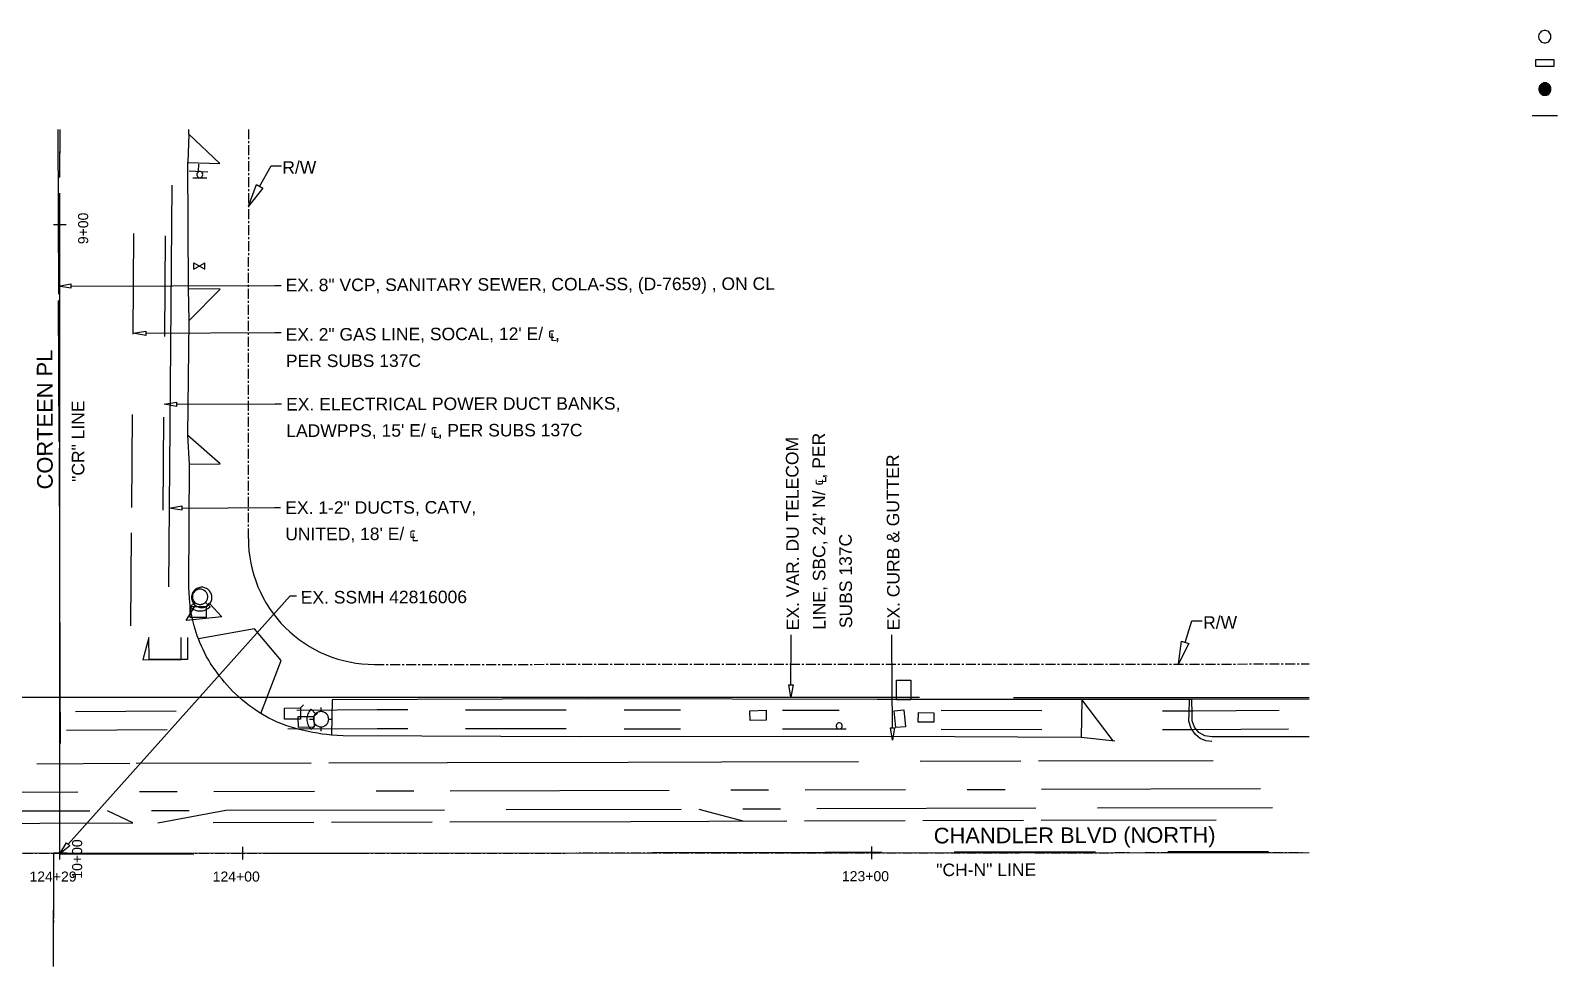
# Model space of a CAD drawing. Header units: feet. Extents: x 111 to 689, y 37 to 445.
# Drawn here: x 328.2 to 570.9, y 296.6 to 445.4 of the extents above; entities that cross this region are included whole.
import ezdxf

# ---------------------------------------------------------------- set-up
doc = ezdxf.new("R2010")
doc.units = ezdxf.units.FT
doc.linetypes.add('CENTER2', pattern=[2.541, 1.587, -0.318, 0.318, -0.318])
for name, color, linetype in [('AGUA', 5, 'UTIL_W'), ('ALCANTARILLADO', 3, 'UTIL_SS'), ('ANOTACION', 7, 'CONTINUOUS'), ('DIGITALIZADO', 7, 'CONTINUOUS'), ('EJE_VIA', 7, 'CONTINUOUS'), ('ELECTRICO', 1, 'UTIL_E'), ('ELECTRICO_AEREO', 1, 'UTIL_EOH'), ('ESTRUCTURAS', 7, 'CONTINUOUS'), ('GAS', 2, 'UTIL_G'), ('METRO_RW', 140, 'CENTER2'), ('TELECOM', 30, 'UTIL_T'), ('TELECOM_AEREO', 30, 'UTIL_TOH'), ('TEXTO', 7, 'CONTINUOUS'), ('TOPO', 8, 'CONTINUOUS')]:
    doc.layers.add(name, color=color, linetype=linetype)
doc.styles.add('CAD_TEXT', font='Arial')
doc.styles.add('LTSTD', font='Arial')
doc.linetypes.add('UTIL_E', pattern='A,4,-3,["E",LTSTD,S=1.2,R=0,X=-1.86,Y=-0.6],-3', length=10)
doc.linetypes.add('UTIL_EOH', pattern='A,4,-3,["E(OH)",LTSTD,S=1.2,R=0,X=-3.3,Y=-0.6],-3', length=10)
doc.linetypes.add('UTIL_G', pattern='A,4,-3,["G",LTSTD,S=1.2,R=0,X=-1.86,Y=-0.6],-3', length=10)
doc.linetypes.add('UTIL_SS', pattern='A,4,-3,["SS",LTSTD,S=1.2,R=0,X=-2.22,Y=-0.6],-3', length=10)
doc.linetypes.add('UTIL_T', pattern='A,4,-3,["T",LTSTD,S=1.2,R=0,X=-1.86,Y=-0.6],-3', length=10)
doc.linetypes.add('UTIL_TOH', pattern='A,4,-3,["T(OH)",LTSTD,S=1.2,R=0,X=-3.3,Y=-0.6],-3', length=10)
doc.linetypes.add('UTIL_W', pattern='A,4,-3,["W",LTSTD,S=1.2,R=0,X=-1.86,Y=-0.6],-3', length=10)

msp = doc.modelspace()

# ---------------------------------------------------------------- linework, layer by layer
at = {"layer": 'AGUA'}
for p, q in [((309.8, 321.27), (337.6, 321.33)), ((347.4, 321.37), (353.4, 321.37)), ((403.8, 321.53), (431.6, 321.6)), ((434.4, 321.6), (441.43, 319.7)), ((441.4, 321.63), (447.4, 321.63)), ((453.2, 321.67), (488, 321.77)), ((497.83, 321.8), (525.63, 321.87)), ((357.23, 319.47), (373.23, 319.5)), ((376.03, 319.5), (392.03, 319.57)), ((451.23, 319.73), (467.23, 319.77)), ((470.03, 319.77), (486.03, 319.83)), ((488.83, 319.83), (516.67, 319.9))]:
    msp.add_line(p, q, dxfattribs=at)
for points in [[(282.03, 319.23), (300.83, 319.3), (329.63, 319.37), (344.43, 319.43), (340.4, 321.33)], [(348.43, 319.43), (359.2, 321.4), (394, 321.5)], [(394.83, 319.57), (423.63, 319.63), (448.43, 319.73)]]:
    msp.add_lwpolyline(points, dxfattribs=at)
at = {"layer": 'ALCANTARILLADO'}
for p, q in [((332.5, 429.67), (332.6, 403.47)), ((332.7, 380), (332.6, 402.47)), ((332.93, 314.47), (354.13, 314.5)), ((365.6, 314.53), (381.6, 314.57)), ((393.1, 314.6), (415.57, 314.63)), ((475, 314.77), (497.5, 314.8)), ((508.97, 314.83), (524.97, 314.87))]:
    msp.add_line(p, q, dxfattribs=at)
for points in [[(332.7, 379), (332.83, 342.03), (332.87, 332.03)], [(427.03, 314.67), (437.03, 314.67), (454.53, 314.73), (463.53, 314.73)]]:
    msp.add_lwpolyline(points, dxfattribs=at)
at = {"layer": 'ANOTACION'}
for points in [[(364.57, 420.6), (366.4, 423.9), (368.07, 423.9)], [(365.1, 420.33), (362.83, 417.47), (364.07, 420.9), (365.1, 420.33)], [(511.73, 348.1), (512.8, 351.53), (514.47, 351.53)], [(512.3, 347.9), (510.67, 344.67), (511.17, 348.27), (512.3, 347.9)]]:
    msp.add_lwpolyline(points, dxfattribs=at)
at = {"layer": 'DIGITALIZADO'}
for points in [[(334.6, 404.43), (332.6, 404.77), (334.6, 405.1), (334.6, 404.43)], [(334.6, 404.77), (367, 404.87), (368, 404.87)], [(346.5, 396.93), (344.5, 397.27), (346.5, 397.6), (346.5, 396.93)], [(346.5, 397.27), (367.03, 397.37), (368.03, 397.37)], [(351.4, 385.63), (349.4, 385.97), (351.4, 386.3), (351.4, 385.63)], [(351.4, 385.97), (367.07, 386.03), (368.07, 386.03)], [(352.2, 369.13), (350.2, 369.43), (352.2, 369.8), (352.2, 369.13)], [(352.2, 369.47), (366.93, 369.57), (367.93, 369.57)], [(334.17, 316), (369.43, 355.53), (370.43, 355.53)], [(449.07, 341.37), (449.1, 348.3), (449.1, 349.3)], [(465.2, 334.53), (465.13, 348.3), (465.1, 349.3)], [(449.4, 341.37), (449.07, 339.37), (448.73, 341.37), (449.4, 341.37)], [(465.53, 334.53), (465.2, 332.53), (464.87, 334.53), (465.53, 334.53)], [(334.4, 315.77), (332.83, 314.5), (333.9, 316.23), (334.4, 315.77)]]:
    msp.add_lwpolyline(points, dxfattribs=at)
at = {"layer": 'EJE_VIA'}
for p, q in [((332.83, 422.03), (332.87, 429.67)), ((353.33, 428.9), (353.33, 429.67)), ((353.37, 423.1), (356.37, 422.93)), ((354.87, 423), (354.93, 424.13)), ((353.97, 422), (356.2, 422)), ((332.8, 313.57), (332.83, 419.53)), ((331.83, 414.57), (333.83, 414.57)), ((455.63, 334.33), (457.87, 334.33)), ((461.93, 313.63), (461.93, 315.63)), ((131.87, 314.5), (531.47, 314.67)), ((331.8, 314.57), (333.8, 314.57)), ((331.83, 296.57), (331.87, 314.57)), ((361.93, 313.57), (361.93, 315.57)), ((370.33, 314.57), (372.83, 314.6)), ((487.87, 314.63), (502.87, 314.67))]:
    msp.add_line(p, q, dxfattribs=at)
for points in [[(353.33, 428.9), (353.17, 424.43), (358.27, 424.27), (353.33, 428.9)], [(355.57, 422.48), (355.54, 422.63), (355.48, 422.75), (355.39, 422.86), (355.27, 422.93), (355.13, 422.96), (354.98, 422.96), (354.85, 422.91), (354.74, 422.82), (354.66, 422.71), (354.61, 422.58), (354.6, 422.43), (354.64, 422.29), (354.71, 422.17), (354.81, 422.08), (354.94, 422.02), (355.08, 422), (355.23, 422.02), (355.35, 422.08), (355.46, 422.18), (355.53, 422.3), (355.56, 422.44)], [(353.4, 399.3), (358.3, 404.27), (353.3, 404.33)], [(353.43, 376.43), (358.3, 376.47), (353.2, 381)], [(500.27, 332.43), (495.3, 339.03), (495.23, 332.97)], [(457.23, 334.82), (457.21, 334.96), (457.15, 335.09), (457.06, 335.19), (456.94, 335.26), (456.8, 335.3), (456.65, 335.29), (456.52, 335.24), (456.41, 335.16), (456.32, 335.05), (456.28, 334.91), (456.27, 334.77), (456.31, 334.63), (456.38, 334.51), (456.48, 334.42), (456.61, 334.35), (456.75, 334.33), (456.9, 334.36), (457.02, 334.42), (457.12, 334.51), (457.2, 334.63), (457.23, 334.77)], [(332.8, 314.57), (333.87, 314.57), (331.87, 314.57)], [(332.8, 314.57), (333.93, 314.57), (331.93, 314.57)]]:
    msp.add_lwpolyline(points, dxfattribs=at)
at = {"layer": 'ELECTRICO'}
for p, q in [((349.5, 396.73), (349.6, 412.73)), ((349.27, 369.13), (349.37, 383.93))]:
    msp.add_line(p, q, dxfattribs=at)
at = {"layer": 'ELECTRICO_AEREO'}
for p, q in [((333.87, 334.13), (349.87, 334.23)), ((397.33, 334.4), (413.33, 334.4)), ((422.53, 334.37), (431.53, 334.37)), ((447.73, 334.33), (456.73, 334.33)), ((472.93, 334.3), (488.93, 334.27))]:
    msp.add_line(p, q, dxfattribs=at)
for points in [[(369.07, 334.33), (383.27, 334.43), (388.13, 334.43)], [(508.13, 334.23), (513.03, 334.23), (528.17, 334.33)]]:
    msp.add_lwpolyline(points, dxfattribs=at)
at = {"layer": 'ESTRUCTURAS'}
for p, q in [((566.93, 431.9), (570.93, 431.9)), ((354.13, 407.47), (354.13, 408.47)), ((354.13, 407.47), (355.87, 408.47)), ((354.13, 408.47), (355.87, 407.47)), ((355.87, 407.47), (355.87, 408.47)), ((353.53, 353.73), (354.27, 354.47)), ((356, 354.47), (356.73, 353.73)), ((372.77, 337.47), (373.5, 336.73)), ((374.33, 337.73), (374.37, 337.1)), ((372.5, 335.87), (373.13, 335.87)), ((375.57, 335.87), (376.2, 335.87)), ((372.77, 334.27), (373.5, 335)), ((374.37, 334), (374.37, 334.67))]:
    msp.add_line(p, q, dxfattribs=at)
for points in [[(569.9, 444.42), (569.89, 444.52), (569.86, 444.71), (569.78, 444.89), (569.68, 445.04), (569.54, 445.18), (569.39, 445.28), (569.21, 445.36), (569.02, 445.39), (568.92, 445.4), (568.82, 445.39), (568.62, 445.36), (568.45, 445.28), (568.29, 445.18), (568.16, 445.04), (568.05, 444.89), (567.98, 444.71), (567.94, 444.52), (567.93, 444.42), (567.94, 444.32), (567.98, 444.12), (568.05, 443.95), (568.16, 443.79), (568.29, 443.66), (568.45, 443.55), (568.62, 443.48), (568.82, 443.44), (568.92, 443.43), (569.02, 443.44), (569.21, 443.48), (569.39, 443.55), (569.54, 443.66), (569.68, 443.79), (569.78, 443.95), (569.86, 444.12), (569.89, 444.32), (569.9, 444.42)], [(567.43, 440.73), (567.43, 439.73), (570.43, 439.73), (570.43, 440.73), (567.43, 440.73)], [(569.37, 437), (568.53, 437), (569.43, 436.93), (568.43, 436.93)], [(569.37, 437), (568.53, 437), (569.43, 436.93), (568.43, 436.93)], [(569.27, 437.03), (568.6, 437.03), (569.37, 437), (569.27, 437.03), (569.37, 437), (568.53, 437)], [(569.27, 437.03), (568.6, 437.03), (569.37, 437), (569.27, 437.03), (569.37, 437), (568.53, 437)], [(569.17, 437.07), (568.73, 437.07), (569.27, 437.03), (568.6, 437.03), (568.73, 437.07)], [(569.17, 437.07), (568.73, 437.07), (569.27, 437.03), (568.6, 437.03), (568.73, 437.07)], [(569.03, 437.07), (568.8, 437.07), (569.17, 437.07), (569.03, 437.07), (569.17, 437.07), (568.73, 437.07)], [(569.03, 437.07), (568.8, 437.07), (569.17, 437.07), (569.03, 437.07), (569.17, 437.07), (568.73, 437.07)], [(569.93, 436.27), (567.97, 436.27), (569.93, 436.17), (567.93, 436.17)], [(569.93, 436.27), (567.97, 436.27), (569.93, 436.17), (567.93, 436.17)], [(569.93, 436.17), (567.93, 436.17), (569.93, 436.07), (567.93, 436.07)], [(569.93, 436.17), (567.93, 436.17), (569.93, 436.07), (567.93, 436.07)], [(569.93, 436.07), (567.93, 436.07), (569.93, 436), (567.93, 436)], [(569.93, 436.07), (567.93, 436.07), (569.93, 436), (567.93, 436)], [(569.93, 436), (567.93, 436), (569.93, 435.9), (567.97, 435.9)], [(569.93, 436), (567.93, 436), (569.93, 435.9), (567.97, 435.9)], [(569.87, 436.47), (568, 436.47), (569.9, 436.37), (567.97, 436.37)], [(569.87, 436.47), (568, 436.47), (569.9, 436.37), (567.97, 436.37)], [(569.9, 436.37), (567.97, 436.37), (569.93, 436.27), (567.97, 436.27)], [(569.9, 436.37), (567.97, 436.37), (569.93, 436.27), (567.97, 436.27)], [(569.93, 435.9), (567.97, 435.9), (569.9, 435.8), (567.97, 435.8)], [(569.93, 435.9), (567.97, 435.9), (569.9, 435.8), (567.97, 435.8)], [(569.9, 435.8), (567.97, 435.8), (569.87, 435.7), (568, 435.7)], [(569.9, 435.8), (567.97, 435.8), (569.87, 435.7), (568, 435.7)], [(569.83, 436.53), (568.03, 436.53), (569.87, 436.47), (568, 436.47)], [(569.83, 436.53), (568.03, 436.53), (569.87, 436.47), (568, 436.47)], [(569.87, 435.7), (568, 435.7), (569.83, 435.63), (568.03, 435.63)], [(569.87, 435.7), (568, 435.7), (569.83, 435.63), (568.03, 435.63)], [(569.77, 436.63), (568.1, 436.63), (569.83, 436.53), (568.03, 436.53)], [(569.77, 436.63), (568.1, 436.63), (569.83, 436.53), (568.03, 436.53)], [(569.83, 435.63), (568.03, 435.63), (569.77, 435.53), (568.1, 435.53)], [(569.83, 435.63), (568.03, 435.63), (569.77, 435.53), (568.1, 435.53)], [(569.73, 436.7), (568.17, 436.7), (569.77, 436.63), (568.1, 436.63)], [(569.73, 436.7), (568.17, 436.7), (569.77, 436.63), (568.1, 436.63)], [(569.77, 435.53), (568.1, 435.53), (569.73, 435.47), (568.17, 435.47)], [(569.77, 435.53), (568.1, 435.53), (569.73, 435.47), (568.17, 435.47)], [(569.67, 436.77), (568.23, 436.77), (569.73, 436.7), (568.17, 436.7)], [(569.67, 436.77), (568.23, 436.77), (569.73, 436.7), (568.17, 436.7)], [(569.73, 435.47), (568.17, 435.47), (569.67, 435.4), (568.23, 435.4)], [(569.73, 435.47), (568.17, 435.47), (569.67, 435.4), (568.23, 435.4)], [(569.6, 436.83), (568.3, 436.83), (569.67, 436.77), (568.23, 436.77)], [(569.6, 436.83), (568.3, 436.83), (569.67, 436.77), (568.23, 436.77)], [(569.67, 435.4), (568.23, 435.4), (569.6, 435.33), (568.3, 435.33)], [(569.67, 435.4), (568.23, 435.4), (569.6, 435.33), (568.3, 435.33)], [(569.53, 436.9), (568.37, 436.9), (569.6, 436.83), (568.3, 436.83)], [(569.53, 436.9), (568.37, 436.9), (569.6, 436.83), (568.3, 436.83)], [(569.6, 435.33), (568.3, 435.33), (569.53, 435.27), (568.37, 435.27)], [(569.6, 435.33), (568.3, 435.33), (569.53, 435.27), (568.37, 435.27)], [(569.43, 436.93), (568.43, 436.93), (569.53, 436.9), (569.43, 436.93), (569.53, 436.9), (568.37, 436.9)], [(569.43, 436.93), (568.43, 436.93), (569.53, 436.9), (569.43, 436.93), (569.53, 436.9), (568.37, 436.9)], [(569.53, 435.27), (568.37, 435.27), (569.43, 435.2), (569.53, 435.27), (569.43, 435.2), (568.43, 435.2)], [(569.53, 435.27), (568.37, 435.27), (569.43, 435.2), (569.53, 435.27), (569.43, 435.2), (568.43, 435.2)], [(569.43, 435.2), (568.43, 435.2), (569.37, 435.17), (568.53, 435.17)], [(569.43, 435.2), (568.43, 435.2), (569.37, 435.17), (568.53, 435.17)], [(569.37, 435.17), (568.53, 435.17), (569.27, 435.13), (569.37, 435.17), (569.27, 435.13), (568.6, 435.13)], [(569.37, 435.17), (568.53, 435.17), (569.27, 435.13), (569.37, 435.17), (569.27, 435.13), (568.6, 435.13)], [(569.27, 435.13), (568.6, 435.13), (569.17, 435.1), (568.73, 435.1), (568.6, 435.13)], [(569.27, 435.13), (568.6, 435.13), (569.17, 435.1), (568.73, 435.1), (568.6, 435.13)], [(568.73, 435.1), (569.03, 435.1), (568.73, 435.1), (569.03, 435.1), (568.8, 435.1)], [(568.73, 435.1), (569.17, 435.1), (569.03, 435.1), (568.73, 435.1)], [(568.73, 435.1), (569.03, 435.1), (568.73, 435.1), (569.03, 435.1), (568.8, 435.1)], [(568.73, 435.1), (569.17, 435.1), (569.03, 435.1), (568.73, 435.1)], [(355.55, 353.64), (355.71, 353.67), (355.87, 353.71), (356.02, 353.76), (356.16, 353.83), (356.29, 353.91), (356.42, 354.01), (356.53, 354.11), (356.64, 354.23), (356.73, 354.35), (356.81, 354.49), (356.88, 354.63), (356.93, 354.77), (356.97, 354.93), (356.99, 355.08), (357, 355.25), (356.99, 355.41), (356.97, 355.58), (356.93, 355.73), (356.87, 355.88), (356.8, 356.03), (356.72, 356.16), (356.63, 356.28), (356.52, 356.4), (356.41, 356.5), (356.28, 356.59), (356.15, 356.67), (356.01, 356.74), (355.86, 356.8), (355.71, 356.83), (355.55, 356.86), (355.39, 356.87), (355.22, 356.86), (355.06, 356.83), (354.9, 356.79), (354.75, 356.74), (354.61, 356.67), (354.47, 356.59), (354.35, 356.49), (354.23, 356.39), (354.13, 356.27), (354.04, 356.15), (353.96, 356.01), (353.89, 355.87), (353.84, 355.73), (353.8, 355.57), (353.77, 355.42), (353.77, 355.25), (353.77, 355.09), (353.8, 354.92), (353.84, 354.77), (353.9, 354.62), (353.96, 354.47), (354.05, 354.34), (354.14, 354.22), (354.25, 354.1), (354.36, 354), (354.49, 353.91), (354.62, 353.83), (354.76, 353.76), (354.91, 353.7), (355.06, 353.67), (355.22, 353.64), (355.38, 353.63), (355.55, 353.64)], [(355.12, 354.13), (355.24, 354.14), (355.37, 354.16), (355.48, 354.19), (355.59, 354.23), (355.7, 354.28), (355.8, 354.34), (355.98, 354.49), (356.13, 354.67), (356.19, 354.77), (356.24, 354.88), (356.28, 354.99), (356.31, 355.11), (356.33, 355.23), (356.33, 355.35), (356.33, 355.48), (356.31, 355.6), (356.28, 355.72), (356.24, 355.83), (356.18, 355.93), (356.12, 356.03), (355.97, 356.21), (355.79, 356.36), (355.69, 356.42), (355.59, 356.47), (355.48, 356.51), (355.36, 356.54), (355.24, 356.56), (355.11, 356.57), (354.99, 356.56), (354.87, 356.54), (354.75, 356.51), (354.64, 356.47), (354.53, 356.42), (354.43, 356.36), (354.25, 356.21), (354.11, 356.03), (354.05, 355.93), (353.99, 355.82), (353.95, 355.71), (353.92, 355.59), (353.91, 355.47), (353.9, 355.35), (353.91, 355.22), (353.93, 355.1), (353.96, 354.98), (354, 354.87), (354.05, 354.77), (354.11, 354.67), (354.26, 354.49), (354.44, 354.34), (354.54, 354.28), (354.65, 354.23), (354.76, 354.19), (354.87, 354.16), (355, 354.14), (355.12, 354.13)], [(356.67, 354.23), (358.6, 352.17), (352.9, 351.6), (354.4, 354)], [(353.53, 353.75), (353.7, 353.6), (353.88, 353.47), (354.08, 353.35), (354.28, 353.26), (354.48, 353.19), (354.69, 353.14), (354.91, 353.11), (355.12, 353.1), (355.34, 353.11), (355.55, 353.14), (355.76, 353.19), (355.97, 353.27), (356.17, 353.36), (356.36, 353.47), (356.54, 353.61), (356.71, 353.76)], [(356.57, 354.33), (356.07, 353.8), (356.07, 352.07), (353.57, 352.07), (353.57, 353.8), (356.07, 353.8)], [(465.83, 342.1), (468.1, 342.1), (468.1, 338.97), (465.87, 338.97), (465.83, 342.1)], [(371.57, 338.17), (371.07, 337.67), (371.07, 335.9), (368.57, 335.9), (368.57, 337.63), (371.07, 337.67)], [(372.75, 337.47), (372.6, 337.3), (372.47, 337.12), (372.35, 336.92), (372.26, 336.72), (372.19, 336.52), (372.14, 336.31), (372.11, 336.09), (372.1, 335.88), (372.11, 335.66), (372.14, 335.45), (372.19, 335.24), (372.27, 335.03), (372.36, 334.83), (372.47, 334.64), (372.61, 334.46), (372.76, 334.29)], [(373.77, 336.87), (373.23, 336.33), (373.27, 334.6), (370.77, 334.57), (370.73, 336.33), (373.23, 336.33)], [(373.13, 335.88), (373.14, 335.76), (373.16, 335.63), (373.19, 335.52), (373.23, 335.41), (373.28, 335.3), (373.34, 335.2), (373.49, 335.02), (373.67, 334.87), (373.77, 334.81), (373.88, 334.76), (373.99, 334.72), (374.11, 334.69), (374.23, 334.67), (374.35, 334.67), (374.48, 334.67), (374.6, 334.69), (374.72, 334.72), (374.83, 334.76), (374.93, 334.82), (375.03, 334.88), (375.21, 335.03), (375.36, 335.21), (375.42, 335.31), (375.47, 335.41), (375.51, 335.52), (375.54, 335.64), (375.56, 335.76), (375.57, 335.89), (375.56, 336.01), (375.54, 336.13), (375.51, 336.25), (375.47, 336.36), (375.42, 336.47), (375.36, 336.57), (375.21, 336.75), (375.03, 336.89), (374.93, 336.95), (374.82, 337.01), (374.71, 337.05), (374.59, 337.08), (374.47, 337.09), (374.35, 337.1), (374.22, 337.09), (374.1, 337.07), (373.98, 337.04), (373.87, 337), (373.77, 336.95), (373.67, 336.89), (373.49, 336.74), (373.34, 336.56), (373.28, 336.46), (373.23, 336.35), (373.19, 336.24), (373.16, 336.13), (373.14, 336), (373.13, 335.88)], [(442.57, 335.67), (442.53, 337.23), (445.1, 337.3), (445.1, 335.73), (442.57, 335.67)], [(465.5, 337.23), (467.03, 337.37), (467.27, 334.7), (465.73, 334.57), (465.5, 337.23)], [(469.3, 335.43), (469.33, 336.93), (471.8, 336.9), (471.8, 335.4), (469.3, 335.43)]]:
    msp.add_lwpolyline(points, dxfattribs=at)
at = {"layer": 'GAS'}
for p, q in [((344.5, 397.13), (344.6, 413.13)), ((344.27, 369.53), (344.37, 384.33)), ((344.1, 350.73), (344.23, 365.53)), ((329.17, 328.8), (343.97, 328.87)), ((344.97, 328.87), (372.77, 328.93)), ((469.6, 329.2), (485.6, 329.27)), ((488.4, 329.27), (516.2, 329.33)), ((300.9, 324.23), (335.7, 324.33)), ((345.5, 324.37), (351.5, 324.37)), ((357.3, 324.4), (373.3, 324.43)), ((383.1, 324.47), (389.1, 324.47)), ((394.9, 324.5), (429.7, 324.6)), ((439.5, 324.63), (445.5, 324.63)), ((451.3, 324.67), (467.3, 324.7)), ((477.1, 324.73), (483.1, 324.73)), ((488.9, 324.77), (523.7, 324.87))]:
    msp.add_line(p, q, dxfattribs=at)
for points in [[(353.1, 348.9), (353.1, 345.37), (347.03, 345.37), (347, 348.9), (346.03, 345.33), (352.1, 345.37), (352.1, 348.9)], [(375.57, 328.93), (394.4, 329), (423.2, 329.07), (438, 329.13), (459.8, 329.17)]]:
    msp.add_lwpolyline(points, dxfattribs=at)
at = {"layer": 'METRO_RW'}
for p, q in [((332.83, 422.03), (332.87, 429.67)), ((362.8, 364.6), (362.87, 429.67)), ((332.8, 314.57), (332.83, 419.53)), ((382.83, 344.6), (531.47, 344.67)), ((296.53, 314.57), (367.83, 314.57)), ((331.83, 296.57), (331.87, 314.57)), ((370.33, 314.57), (372.83, 314.6)), ((375.33, 314.6), (485.37, 314.63)), ((487.87, 314.63), (502.87, 314.67)), ((505.37, 314.67), (530.37, 314.67))]:
    msp.add_line(p, q, dxfattribs=at)
msp.add_lwpolyline([(362.8, 364.63), (362.82, 363.63), (362.9, 362.65), (363.02, 361.67), (363.19, 360.7), (363.4, 359.75), (363.66, 358.8), (363.97, 357.87), (364.32, 356.96), (364.72, 356.07), (365.16, 355.19), (365.64, 354.34), (366.16, 353.51), (366.73, 352.71), (367.33, 351.93), (367.98, 351.18), (368.66, 350.46), (369.38, 349.78), (370.13, 349.13), (370.91, 348.53), (371.71, 347.96), (372.54, 347.44), (373.39, 346.96), (374.27, 346.52), (375.16, 346.12), (376.07, 345.77), (377, 345.46), (377.95, 345.2), (378.9, 344.99), (379.87, 344.82), (380.85, 344.7), (381.83, 344.62), (382.83, 344.6)], dxfattribs=at)
at = {"layer": 'TELECOM'}
for p, q in [((350.17, 356.93), (350.67, 420.8)), ((240.9, 339.43), (469.53, 339.37)), ((484.47, 339.33), (531.47, 339.33))]:
    msp.add_line(p, q, dxfattribs=at)
at = {"layer": 'TELECOM_AEREO'}
for p, q in [((335.3, 337.13), (351.3, 337.23)), ((397.33, 337.4), (413.33, 337.4)), ((422.53, 337.37), (431.53, 337.37)), ((447.73, 337.33), (456.73, 337.33)), ((472.93, 337.3), (488.93, 337.27))]:
    msp.add_line(p, q, dxfattribs=at)
for points in [[(370.5, 337.33), (383.27, 337.43), (388.13, 337.43)], [(508.13, 337.23), (513.03, 337.23), (526.7, 337.3)]]:
    msp.add_lwpolyline(points, dxfattribs=at)
at = {"layer": 'TOPO'}
for points in [[(500.57, 332.4), (495.23, 332.97), (465.03, 333.13), (415.43, 333.07), (377.87, 333.23), (376.93, 333.3), (376, 333.37), (375.27, 333.47), (374.53, 333.53), (373.8, 333.67), (373.07, 333.77), (372.33, 333.93), (371.63, 334.07), (370.9, 334.27), (370.2, 334.47), (369.47, 334.67), (368.77, 334.9), (368.1, 335.17), (367.4, 335.43), (366.73, 335.73), (366.07, 336.07), (365.43, 336.4), (364.8, 336.77), (364.2, 337.17), (363.6, 337.57), (363, 338), (362.43, 338.43), (361.87, 338.9), (361.33, 339.37), (360.8, 339.87), (360.3, 340.37), (359.87, 340.83), (359.43, 341.3), (359.03, 341.77), (358.63, 342.23), (358.23, 342.73), (357.87, 343.23), (357.5, 343.73), (357.17, 344.23), (356.8, 344.77), (356.5, 345.3), (356.17, 345.83), (355.9, 346.4), (355.6, 346.97), (355.33, 347.5), (355.1, 348.07), (354.87, 348.67), (354.67, 349.17), (354.5, 349.7), (354.2, 350.73), (353.93, 351.8), (353.7, 352.87), (353.53, 353.97), (353.43, 355.03), (353.37, 356.13), (353.33, 356.7), (353.33, 357.23), (353.43, 376.43), (353.2, 381), (353.4, 399.3), (353.3, 404.33), (353.17, 424.43)], [(364.8, 336.77), (368, 345.2), (363.8, 350.27), (354.87, 348.67)], [(416.7, 339.1), (376.1, 338.97), (376, 333.37)], [(531.47, 339.07), (512.8, 339.03), (512.43, 339.03), (495.3, 339.03), (462.77, 339.03), (416.7, 339.1)], [(515.97, 332.33), (515.03, 332.47), (514.13, 332.83), (513.37, 333.43), (512.67, 334.43), (512.33, 335.57), (512.37, 336.8), (512.43, 339.03)], [(531.47, 333.07), (516, 333.07), (514.87, 333.23), (513.9, 333.77), (513.2, 334.6), (512.83, 335.63), (512.87, 336.73), (512.8, 339.03)]]:
    msp.add_lwpolyline(points, dxfattribs=at)

# ---------------------------------------------------------------- texts
at = {"layer": 'TEXTO', "style": 'CAD_TEXT'}
for s, height, rotation, p in [('R/W', 1.991, 0.2802, (368.2, 422.63)), ('9+00', 1.593, 90, (337.33, 411.43)), ('EX. 8" VCP, SANITARY SEWER, COLA-SS, (D-7659) , ON CL', 1.9909, 0.1759, (368.73, 403.93)), ('EX. 2" GAS LINE, SOCAL, 12\' E/ ℄,', 1.9909, 0.1868, (368.73, 396.07)), ('CORTEEN PL', 2.489, 90.1375, (331.7, 372.43)), ('PER SUBS 137C', 1.9909, 0.1427, (368.77, 391.87)), ('"CR" LINE', 1.991, 90.1152, (336.73, 373.63)), ('EX. ELECTRICAL POWER DUCT BANKS,', 1.9909, 0.1702, (368.8, 384.97)), ("LADWPPS, 15' E/ ℄, PER SUBS 137C", 1.9909, 0.1375, (368.83, 380.77)), ("LINE, SBC, 24' N/ ℄, PER", 1.9909, 90.2034, (454.57, 350.1)), ('EX. VAR. DU TELECOM', 1.9909, 90.2469, (450.37, 350.03)), ('EX. CURB & GUTTER', 1.9909, 90.2693, (466.37, 350.03)), ('EX. 1-2" DUCTS, CATV,', 1.9909, 0.1484, (368.67, 368.53)), ("UNITED, 18' E/ ℄", 1.9909, 0.1593, (368.67, 364.33)), ('SUBS 137C', 1.991, 90.3019, (458.8, 350.37)), ('EX. SSMH 42816006', 1.9909, 0.1702, (371.13, 354.27)), ('R/W', 1.991, 0.2802, (514.6, 350.27)), ('CHANDLER BLVD (NORTH)', 2.4886, 0.1702, (471.77, 316.13)), ('10+00', 1.593, 90, (336.37, 310.53)), ('"CH-N" LINE', 1.9909, 0.1925, (472.17, 310.93))]:
    msp.add_text(s, height=height, rotation=rotation, dxfattribs=at).set_placement(p)
for s, p in [('124+29', (328, 310.07)), ('124+00', (357.13, 310.07)), ('123+00', (457.17, 310.13))]:
    msp.add_text(s, height=1.593, dxfattribs=at).set_placement(p)

doc.saveas('drawing.dxf')
